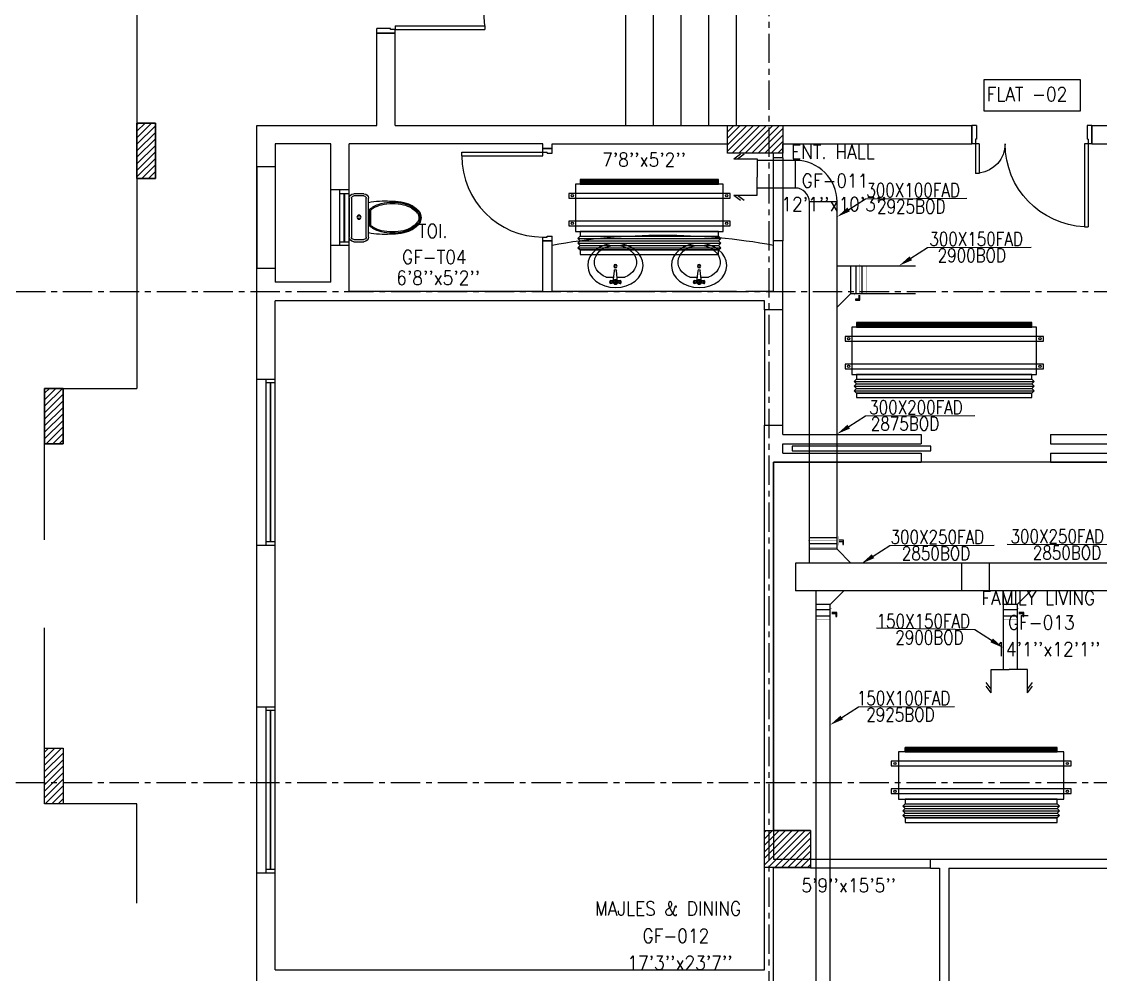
# Model space of a CAD drawing. Header units: millimetres. Extents: x -1288794 to 2153086, y -2701644 to -1335282.
# Drawn here: x 1378306 to 1389998, y -1502769 to -1492444 of the extents above; entities that cross this region are included whole.
import ezdxf

# ---------------------------------------------------------------- set-up
doc = ezdxf.new("R2010")
doc.units = ezdxf.units.MM
doc.header["$LTSCALE"] = 100
doc.linetypes.add('CENTER', pattern=[50.8, 31.75, -6.35, 6.35, -6.35])
doc.linetypes.add('DASHED2', pattern=[9.525, 6.35, -3.175])
for name, color, linetype in [('A-ANNO-TEXT', 8, 'Continuous'), ('A-DOOR', 4, 'Continuous'), ('A-FLOR-OVHD', 4, 'DASHED2'), ('A-FLOR-PFIX', 8, 'Continuous'), ('A-FLOR-SPCL', 8, 'Continuous'), ('A-GLAZ', 5, 'Continuous'), ('A-GRID', 253, 'CENTER'), ('A-WALL-FULL', 8, 'Continuous'), ('AC- VD', 5, 'Continuous'), ('AC-FAD', 6, 'Continuous'), ('AC-FAD TEXT', 6, 'Continuous'), ('FCU-AC', 160, 'Continuous'), ('L1-E014-C22-VAC (08-08-2010)$0$ETA-AC-DAMPER', 4, 'Continuous'), ('S-COL- HACT.', 9, 'Continuous'), ('S-COL.', 8, 'Continuous')]:
    doc.layers.add(name, color=color, linetype=linetype)
doc.styles.add('ROMANS', font='romans.shx', dxfattribs={"width": 0.8})
doc.styles.add('SIMPLEX', font='simplex.shx', dxfattribs={"width": 0.8})
pattern_1 = [(45, (2502910.96, -1109556.65), (-35.355339, 35.355339), [])]
pattern_2 = [(45, (1623450.965, -1509993.415), (-35.355339, 35.355339), [])]

# ---------------------------------------------------------------- blocks, each defined once
blk = doc.blocks.new('D-200-DOUBLE')
for p, q in [((40, 200), (40, 1170)), ((40, 1170), (80, 1170)), ((80, 200), (80, 1170)), ((1920, 200), (1920, 1170)), ((1920, 1170), (1960, 1170)), ((1960, 200), (1960, 1170)), ((80, 200), (0, 200)), ((0, 200), (0, 0)), ((40, 200), (40, 148)), ((40, 148), (50, 148)), ((50, 148), (50, 0)), ((1920, 200), (1960, 200)), ((1950, 148), (1950, 0)), ((1960, 148), (1950, 148)), ((2000, 200), (1960, 200)), ((1960, 200), (1960, 148)), ((2000, 200), (2000, 0)), ((50, 0), (0, 0)), ((2000, 0), (1950, 0))]:
    blk.add_line(p, q)
at = {"linetype": 'Continuous'}
for centre, start, end in [((73, 242), 357.4314, 89.5378), ((1927, 242), 90.4622, 182.5686)]:
    blk.add_arc(centre, 928, start, end, dxfattribs=at)
blk = doc.blocks.new('W-180')
for p, q in [((1800, 100), (0, 100)), ((1800, 0), (0, 0)), ((40, 0), (40, 100)), ((1760, 100), (1760, 0))]:
    blk.add_line(p, q)
at = {"linetype": 'Continuous'}
for p, q in [((1760, 53), (40, 53)), ((1760, 47), (40, 47))]:
    blk.add_line(p, q, dxfattribs=at)
blk = doc.blocks.new('D-130-R')
for p, q in [((1220, 200), (1220, 1100)), ((1220, 1100), (1260, 1100)), ((1260, 200), (1260, 1100)), ((80, 520), (40, 520)), ((40, 200), (40, 520)), ((80, 200), (80, 520)), ((0, 0), (0, 200)), ((80, 200), (0, 200)), ((40, 150), (40, 200)), ((50, 150), (40, 150)), ((50, 0), (50, 150)), ((1300, 200), (1220, 200)), ((1260, 150), (1250, 150)), ((1250, 0), (1250, 150)), ((1260, 150), (1260, 200)), ((1300, 0), (1300, 200)), ((50, 0), (0, 0)), ((1300, 0), (1250, 0))]:
    blk.add_line(p, q)
for centre, radius, start, end in [((1260, 200), 900, 92.5473, 180), ((40, 200), 320, 0, 82.8192)]:
    blk.add_arc(centre, radius, start, end)
blk = doc.blocks.new('D-100-R1')
for p, q in [((-80, 980), (-80, 100)), ((-80, 980), (-40, 980)), ((-40, 980), (-40, 55)), ((-1000, 100), (-1000, 0)), ((-1000, 100), (-960, 100)), ((-960, 100), (-960, 55)), ((-960, 55), (-950, 55)), ((-950, 55), (-950, 0)), ((-80, 100), (0, 100)), ((-50, 55), (-50, 0)), ((-50, 55), (-40, 55)), ((-50, 0), (0, 0)), ((0, 100), (0, 0)), ((-1000, 0), (-950, 0))]:
    blk.add_line(p, q)
at = {"linetype": 'Continuous'}
blk.add_arc((-80, 100), 880, 90, 180, dxfattribs=at)
blk = doc.blocks.new('WC-1')
for p, q in [((-210, 0), (210, 0)), ((-260, -160), (-260, -50)), ((-235, -160), (-235, -50)), ((-210, -25), (210, -25)), ((235, -50), (235, -160)), ((260, -50), (260, -160)), ((210, -185), (-210, -185)), ((210, -210), (-210, -210)), ((91, -223), (-91, -223)), ((86, -235), (-86, -235))]:
    blk.add_line(p, q)
for radius in [22.1, 17.1]:
    blk.add_circle((-6, -107), radius)
for centre, radius, start, end in [((-210, -50), 50, 90, 180), ((-210, -50), 25, 90, 180), ((210, -50), 50, 360, 90), ((210, -50), 25, 360, 90), ((-210, -160), 50, 180, 270), ((-210, -160), 25, 180, 270), ((722, -383), 904, 168.9529, 184.0632), ((69, -365), 214, 138.4152, 149.8586), ((-69, -365), 214, 30.1414, 41.5848), ((210, -160), 25, 270, 360), ((210, -160), 50, 270, 360), ((352, -470), 520, 166.4766, 180), ((178, -428), 341, 149.8586, 166.4766), ((178, -428), 328, 149.8586, 166.4766), ((69, -365), 201, 139.9943, 149.8586), ((-69, -365), 201, 30.1414, 40.0057), ((-178, -428), 328, 13.5234, 30.1414), ((-178, -428), 341, 13.5234, 30.1414), ((-352, -470), 520, 360, 13.5234), ((352, -470), 532, 177.5541, 180), ((352, -470), 507, 166.4766, 180), ((-352, -470), 507, 360, 13.5234), ((-352, -470), 532, 360, 2.4459), ((352, -470), 532, 180, 193.5234), ((352, -470), 520, 180, 193.5234), ((352, -470), 507, 180, 193.5234), ((-352, -470), 507, 346.4766, 360), ((-352, -470), 520, 346.4766, 360), ((-352, -470), 532, 346.4766, 360), ((178, -512), 353, 193.5234, 210.1414), ((178, -512), 341, 193.5234, 210.1414), ((178, -512), 328, 193.5234, 210.1414), ((69, -575), 226, 210.1414, 234.4972), ((69, -575), 214, 210.1414, 234.4972), ((69, -575), 201, 210.1414, 234.4972), ((-69, -575), 201, 305.5028, 329.8586), ((-69, -575), 214, 305.5028, 329.8586), ((-69, -575), 226, 305.5028, 329.8586), ((-178, -512), 328, 329.8586, 346.4766), ((-178, -512), 341, 329.8586, 346.4766), ((-178, -512), 353, 329.8586, 346.4766), ((0, -672), 108, 234.4972, 270), ((0, -672), 95.9, 234.4972, 270), ((0, -672), 83.4, 234.4972, 270), ((0, -672), 83.4, 270, 305.5028), ((0, -672), 95.9, 270, 305.5028), ((0, -672), 108, 270, 305.5028)]:
    blk.add_arc(centre, radius, start, end)
at = {"linetype": 'Continuous', "ltscale": 50}
blk.add_arc((-722, -383), 904, 355.9368, 11.0471, dxfattribs=at)
blk = doc.blocks.new('LAV-2')
for p, q in [((-21, 393), (-55, 399)), ((-21, 369), (-55, 363)), ((-24, 385), (-49, 381)), ((-24, 377), (-49, 381)), ((-25, 381), (-13, 258)), ((-19, 381), (17, 381)), ((-1, 363), (-1, 399)), ((23, 381), (11, 257)), ((53, 399), (20, 393)), ((53, 363), (20, 369)), ((47, 381), (23, 385)), ((47, 381), (23, 376)), ((-102, 330), (-23, 330)), ((21, 329), (101, 329))]:
    blk.add_line(p, q)
for centre, radius in [((-1, 381), 24), ((-1, 381), 18), ((-1, 209), 18), ((-1, 209), 13.2)]:
    blk.add_circle(centre, radius)
blk.add_arc((-1, 257), 12, 179.8053, 359.8053)
for centre, major_axis, ratio in [((-1, 202), (-300, 1), 0.8), ((53, 381), (0.1, 18), 0.333333)]:
    blk.add_ellipse(centre, major_axis=major_axis, ratio=ratio)
at = {"extrusion": (0, 0, -1)}
blk.add_ellipse((-55, 381), major_axis=(0.1, 18), ratio=0.333333, dxfattribs=at)
blk.add_ellipse((-1, 166), major_axis=(-228, 1), ratio=0.8, start_param=5.174, end_param=10.533963)
for points, knots in [([(-55, 365), (-55, 366), (-55, 366), (-55, 366), (-55, 366), (-56, 367), (-56, 368), (-57, 370), (-57, 371), (-58, 374), (-58, 375), (-58, 379), (-58, 381), (-58, 386), (-58, 388), (-57, 392), (-57, 393), (-56, 394), (-56, 395), (-55, 396), (-55, 396), (-55, 396), (-55, 397), (-55, 397)], [3.378318, 3.378318, 3.378318, 3.378318, 3.519844, 3.519844, 3.66137, 3.66137, 3.925951, 3.925951, 4.190531, 4.190531, 4.455112, 4.455112, 4.86737, 4.86737, 5.279628, 5.279628, 5.565785, 5.565785, 5.785568, 5.785568, 5.957, 5.957, 6.04646, 6.04646, 6.04646, 6.04646]), ([(-55, 397), (-55, 397), (-54, 396), (-54, 396), (-54, 396), (-53, 395), (-53, 394), (-52, 392), (-52, 391), (-52, 388), (-51, 387), (-51, 383), (-51, 381), (-51, 376), (-52, 374), (-52, 370), (-53, 369), (-53, 368), (-54, 367), (-54, 366), (-54, 366), (-55, 366), (-55, 365), (-55, 365)], [0.236726, 0.236726, 0.236726, 0.236726, 0.378252, 0.378252, 0.519778, 0.519778, 0.784358, 0.784358, 1.048939, 1.048939, 1.313519, 1.313519, 1.725777, 1.725777, 2.138035, 2.138035, 2.424192, 2.424192, 2.643976, 2.643976, 2.815407, 2.815407, 2.904867, 2.904867, 2.904867, 2.904867]), ([(53, 396), (53, 396), (53, 396), (53, 396), (53, 395), (52, 394), (52, 394), (51, 392), (51, 390), (50, 388), (50, 386), (50, 383), (50, 380), (50, 376), (50, 373), (51, 370), (51, 369), (52, 367), (52, 367), (53, 366), (53, 365), (53, 365), (53, 365), (53, 365)], [0.236726, 0.236726, 0.236726, 0.236726, 0.378252, 0.378252, 0.519778, 0.519778, 0.784358, 0.784358, 1.048939, 1.048939, 1.313519, 1.313519, 1.725777, 1.725777, 2.138035, 2.138035, 2.424192, 2.424192, 2.643976, 2.643976, 2.815407, 2.815407, 2.904867, 2.904867, 2.904867, 2.904867]), ([(53, 365), (53, 365), (53, 365), (54, 366), (54, 366), (55, 367), (55, 368), (56, 370), (56, 371), (56, 373), (57, 375), (57, 379), (57, 381), (57, 386), (56, 388), (56, 391), (55, 392), (55, 394), (54, 395), (54, 396), (54, 396), (54, 396), (53, 396), (53, 396)], [3.378318, 3.378318, 3.378318, 3.378318, 3.519844, 3.519844, 3.66137, 3.66137, 3.925951, 3.925951, 4.190531, 4.190531, 4.455112, 4.455112, 4.86737, 4.86737, 5.279628, 5.279628, 5.565785, 5.565785, 5.785568, 5.785568, 5.957, 5.957, 6.04646, 6.04646, 6.04646, 6.04646])]:
    blk.add_open_spline(points, degree=3, knots=knots)
blk = doc.blocks.new('W-60')
for p, q in [((600, 100), (0, 100)), ((600, 0), (0, 0)), ((40, 0), (40, 100)), ((560, 100), (560, 0))]:
    blk.add_line(p, q)
at = {"linetype": 'Continuous'}
for p, q in [((560, 53), (40, 53)), ((560, 47), (40, 47))]:
    blk.add_line(p, q, dxfattribs=at)
blk = doc.blocks.new('fcu 3.5 tr')
at = {"layer": 'FCU-AC'}
h = blk.add_hatch(dxfattribs=at)
h.set_pattern_fill('NET', color=3)
h.paths.add_polyline_path([(100970, -1580238), (99070, -1580238), (99070, -1580288), (100970, -1580288)])
for p, q in [((99045, -1579550), (99070, -1579525)), ((100970, -1579525), (99070, -1579525)), ((100995, -1579550), (100970, -1579525)), ((100995, -1579550), (99045, -1579550)), ((99045, -1579550), (99070, -1579575)), ((99045, -1579600), (99070, -1579575)), ((100995, -1579600), (99045, -1579600)), ((99045, -1579600), (99070, -1579625)), ((99045, -1579650), (99070, -1579625)), ((100995, -1579650), (99045, -1579650)), ((99045, -1579650), (99070, -1579675)), ((100970, -1579575), (99070, -1579575)), ((100970, -1579575), (99070, -1579575)), ((100970, -1579625), (99070, -1579625)), ((100970, -1579625), (99070, -1579625)), ((100995, -1579550), (100970, -1579575)), ((100995, -1579600), (100970, -1579575)), ((100995, -1579600), (100970, -1579625)), ((100995, -1579650), (100970, -1579625)), ((100995, -1579650), (100970, -1579675))]:
    blk.add_line(p, q, dxfattribs=at)
at = {"layer": 'FCU-AC', "color": 1}
for p, q in [((100970, -1579475), (99070, -1579475)), ((99070, -1579475), (99070, -1579525)), ((99070, -1579525), (100970, -1579525)), ((100970, -1579525), (100970, -1579475)), ((100970, -1579675), (99070, -1579675)), ((99070, -1579675), (99070, -1579725)), ((99070, -1579725), (100970, -1579725)), ((100970, -1579725), (100970, -1579675))]:
    blk.add_line(p, q, dxfattribs=at)
at = {"layer": 'FCU-AC'}
blk.add_lwpolyline([(99020, -1580238), (101020, -1580238), (101020, -1579725), (99020, -1579725)], close=True, dxfattribs=at)
at = {"layer": 'FCU-AC', "color": 6}
for points in [[(98945, -1579838), (101095, -1579838), (101095, -1579788), (98945, -1579788)], [(98945, -1580138), (101095, -1580138), (101095, -1580088), (98945, -1580088)]]:
    blk.add_lwpolyline(points, close=True, dxfattribs=at)
at = {"layer": 'FCU-AC', "color": 3}
blk.add_lwpolyline([(99070, -1580288), (100970, -1580288), (100970, -1580238), (99070, -1580238)], close=True, dxfattribs=at)
at = {"layer": 'FCU-AC', "color": 6}
for centre in [(98982, -1579813), (101057, -1579813), (98982, -1580113), (101057, -1580113)]:
    blk.add_circle(centre, 12.5, dxfattribs=at)
blk = doc.blocks.new('fcu 3 tr')
h = blk.add_hatch()
h.set_pattern_fill('NET', color=3)
h.paths.add_polyline_path([(86304, -1585367), (84654, -1585367), (84654, -1585417), (86304, -1585417)])
at = {"layer": 'FCU-AC'}
for p, q in [((84654, -1584654), (84629, -1584679)), ((86329, -1584679), (84629, -1584679)), ((84654, -1584704), (84629, -1584679)), ((86304, -1584654), (84654, -1584654)), ((86304, -1584654), (86329, -1584679)), ((86304, -1584704), (86329, -1584679)), ((84654, -1584704), (84629, -1584729)), ((86329, -1584729), (84629, -1584729)), ((84654, -1584754), (84629, -1584729)), ((84654, -1584754), (84629, -1584779)), ((86329, -1584779), (84629, -1584779)), ((84654, -1584804), (84629, -1584779)), ((86304, -1584704), (84654, -1584704)), ((86304, -1584704), (84654, -1584704)), ((86304, -1584754), (84654, -1584754)), ((86304, -1584754), (84654, -1584754)), ((86304, -1584704), (86329, -1584729)), ((86304, -1584754), (86329, -1584729)), ((86304, -1584754), (86329, -1584779)), ((86304, -1584804), (86329, -1584779))]:
    blk.add_line(p, q, dxfattribs=at)
at = {"layer": 'FCU-AC', "color": 1}
for p, q in [((86304, -1584604), (84654, -1584604)), ((84654, -1584604), (84654, -1584654)), ((84654, -1584654), (86304, -1584654)), ((86304, -1584654), (86304, -1584604)), ((86304, -1584804), (84654, -1584804)), ((84654, -1584804), (84654, -1584854)), ((84654, -1584854), (86304, -1584854)), ((86304, -1584854), (86304, -1584804))]:
    blk.add_line(p, q, dxfattribs=at)
at = {"layer": 'FCU-AC', "color": 6}
for points in [[(84504, -1584967), (86454, -1584967), (86454, -1584917), (84504, -1584917)], [(84504, -1585267), (86454, -1585267), (86454, -1585217), (84504, -1585217)]]:
    blk.add_lwpolyline(points, close=True, dxfattribs=at)
at = {"layer": 'FCU-AC'}
blk.add_lwpolyline([(84584, -1585367), (86374, -1585367), (86374, -1584854), (84584, -1584854)], close=True, dxfattribs=at)
at = {"layer": 'FCU-AC', "color": 3}
blk.add_lwpolyline([(84654, -1585417), (86304, -1585417), (86304, -1585367), (84654, -1585367)], close=True, dxfattribs=at)
at = {"layer": 'FCU-AC', "color": 6}
for centre in [(84544, -1584942), (86414, -1584942), (84544, -1585242), (86414, -1585242)]:
    blk.add_circle(centre, 12.5, dxfattribs=at)
blk = doc.blocks.new('fcu 2.5 tr')
h = blk.add_hatch()
h.set_pattern_fill('NET', color=3)
h.paths.add_polyline_path([(83172, -1587743), (81672, -1587743), (81672, -1587793), (83172, -1587793)])
at = {"layer": 'FCU-AC', "color": 1}
for p, q in [((83172, -1586980), (81672, -1586980)), ((81672, -1586980), (81672, -1587030)), ((83172, -1587030), (83172, -1586980)), ((81672, -1587030), (83172, -1587030)), ((83172, -1587180), (81672, -1587180)), ((81672, -1587180), (81672, -1587230)), ((81672, -1587230), (83172, -1587230)), ((83172, -1587230), (83172, -1587180))]:
    blk.add_line(p, q, dxfattribs=at)
at = {"layer": 'FCU-AC'}
for p, q in [((81672, -1587030), (81647, -1587055)), ((83197, -1587055), (81647, -1587055)), ((81672, -1587080), (81647, -1587055)), ((81672, -1587080), (81647, -1587105)), ((83197, -1587105), (81647, -1587105)), ((81672, -1587130), (81647, -1587105)), ((81672, -1587130), (81647, -1587155)), ((83172, -1587030), (81672, -1587030)), ((83172, -1587080), (81672, -1587080)), ((83172, -1587080), (81672, -1587080)), ((83172, -1587130), (81672, -1587130)), ((83172, -1587130), (81672, -1587130)), ((83197, -1587055), (83172, -1587030)), ((83197, -1587055), (83172, -1587080)), ((83197, -1587105), (83172, -1587080)), ((83197, -1587105), (83172, -1587130)), ((83197, -1587155), (83172, -1587130)), ((83197, -1587155), (81647, -1587155)), ((81672, -1587180), (81647, -1587155)), ((83197, -1587155), (83172, -1587180))]:
    blk.add_line(p, q, dxfattribs=at)
blk.add_lwpolyline([(81622, -1587743), (83222, -1587743), (83222, -1587230), (81622, -1587230)], close=True, dxfattribs=at)
at = {"layer": 'FCU-AC', "color": 6}
for points in [[(81547, -1587343), (83297, -1587343), (83297, -1587293), (81547, -1587293)], [(81547, -1587643), (83297, -1587643), (83297, -1587593), (81547, -1587593)]]:
    blk.add_lwpolyline(points, close=True, dxfattribs=at)
at = {"layer": 'FCU-AC', "color": 3}
blk.add_lwpolyline([(81672, -1587793), (83172, -1587793), (83172, -1587743), (81672, -1587743)], close=True, dxfattribs=at)
at = {"layer": 'FCU-AC', "color": 6}
for centre in [(81584, -1587318), (83259, -1587318), (81584, -1587618), (83259, -1587618)]:
    blk.add_circle(centre, 12.5, dxfattribs=at)
blk = doc.blocks.new('*U266')
at = {"layer": 'L1-E014-C22-VAC (08-08-2010)$0$ETA-AC-DAMPER', "color": 5}
for p, q in [((-33, 0), (-33, 300)), ((33, 0), (33, 300))]:
    blk.add_line(p, q, dxfattribs=at)
for points, const_width in [([(-91, 300), (91, 300)], 1.82), ([(0, 0), (0, 314)], 1.5), ([(-91, 0), (91, 0)], 1.82), ([(-48, 0), (-48, -20), (48, -20), (48, 0)], 1.5)]:
    blk.add_lwpolyline(points, dxfattribs=dict(at, const_width=const_width))
at = {"layer": 'L1-E014-C22-VAC (08-08-2010)$0$ETA-AC-DAMPER', "color": 5, "const_width": 1.82}
blk.add_lwpolyline([(75, 300), (75, 0), (-75, 0), (-75, 300)], close=True, dxfattribs=at)
at = {"layer": 'L1-E014-C22-VAC (08-08-2010)$0$ETA-AC-DAMPER', "color": 5}
blk.add_lwpolyline([(6, -20), (6, -62), (40, -62), (40, -72), (-6, -72), (-6, -20)], dxfattribs=at)
blk = doc.blocks.new('*U710')
at = {"layer": 'L1-E014-C22-VAC (08-08-2010)$0$ETA-AC-DAMPER', "color": 5}
for p, q in [((-33, 0), (-33, 150)), ((33, 0), (33, 150))]:
    blk.add_line(p, q, dxfattribs=at)
for points, const_width in [([(-91, 150), (91, 150)], 1.82), ([(0, 0), (0, 164)], 1.5), ([(-91, 0), (91, 0)], 1.82), ([(-48, 0), (-48, -20), (48, -20), (48, 0)], 1.5)]:
    blk.add_lwpolyline(points, dxfattribs=dict(at, const_width=const_width))
at = {"layer": 'L1-E014-C22-VAC (08-08-2010)$0$ETA-AC-DAMPER', "color": 5, "const_width": 1.82}
blk.add_lwpolyline([(75, 150), (75, 0), (-75, 0), (-75, 150)], close=True, dxfattribs=at)
at = {"layer": 'L1-E014-C22-VAC (08-08-2010)$0$ETA-AC-DAMPER', "color": 5}
blk.add_lwpolyline([(6, -20), (6, -62), (40, -62), (40, -72), (-6, -72), (-6, -20)], dxfattribs=at)
blk = doc.blocks.new('FAD OUTLET')
at = {"layer": 'AC-FAD'}
for p, q in [((-253, 196), (-182, 251)), ((-212, 196), (-141, 251)), ((-253, 196), (0, 196)), ((0, 196), (0, 0)), ((0, -196), (0, 0)), ((-253, -196), (0, -196)), ((-253, -196), (-182, -251)), ((-212, -196), (-141, -251))]:
    blk.add_line(p, q, dxfattribs=at)

msp = doc.modelspace()

# ---------------------------------------------------------------- hatches: boundary and pattern name
at = {"layer": 'S-COL- HACT.', "linetype": 'Continuous', "ltscale": 3}
h = msp.add_hatch(dxfattribs=at)
h.set_pattern_fill('ANSI31', color=256, scale=400, style=0)
h.set_pattern_definition(pattern_1)
h.paths.add_polyline_path([(1379555.8, -1493543.6), (1379555.8, -1494143.6), (1379755.8, -1494143.6), (1379755.8, -1493543.6)])
h = msp.add_hatch(dxfattribs=at)
h.set_pattern_fill('ANSI31', color=256, scale=400, style=0)
h.set_pattern_definition(pattern_2)
h.paths.add_polyline_path([(1386555.8, -1493568.6), (1385955.8, -1493568.6), (1385955.8, -1493868.6), (1386555.8, -1493868.6)])
h = msp.add_hatch(dxfattribs=at)
h.set_pattern_fill('ANSI31', color=256, scale=400, style=0)
h.set_pattern_definition(pattern_1)
h.paths.add_polyline_path([(1378555.8, -1496418.6), (1378555.8, -1497018.6), (1378755.8, -1497018.6), (1378755.8, -1496418.6)])
h = msp.add_hatch(dxfattribs=at)
h.set_pattern_fill('ANSI31', color=256, scale=400, style=0)
h.set_pattern_definition(pattern_1)
h.paths.add_polyline_path([(1378555.8, -1500918.6), (1378555.8, -1500318.6), (1378755.8, -1500318.6), (1378755.8, -1500918.6)])
h = msp.add_hatch(dxfattribs=at)
h.set_pattern_fill('ANSI31', color=256, scale=400, style=0)
h.set_pattern_definition(pattern_2)
h.paths.add_polyline_path([(1386855.8, -1501208.6), (1386355.8, -1501208.6), (1386355.8, -1501608.6), (1386855.8, -1501608.6)])

# ---------------------------------------------------------------- linework, layer by layer
at = {"layer": 'A-ANNO-TEXT', "color": 5}
msp.add_lwpolyline([(1388736.8, -1493070.7), (1389779.1, -1493070.7), (1389779.1, -1493413.2), (1388736.8, -1493413.2)], close=True, dxfattribs=at)
at = {"layer": 'A-DOOR', "ltscale": 3}
msp.add_lwpolyline([(1386658.7, -1497043.6), (1386658.7, -1497093.6), (1388158.7, -1497093.6), (1388158.7, -1497043.6), (1386658.7, -1497043.6)], dxfattribs=at)
at = {"layer": 'A-FLOR-OVHD', "linetype": 'Continuous', "ltscale": 3}
for p, q in [((1379555.8, -1486718.6), (1379555.8, -1496418.6)), ((1379555.8, -1486718.6), (1379555.8, -1496418.6)), ((1386455.8, -1494818.6), (1386455.8, -1493918.6)), ((1386555.8, -1493918.6), (1386555.8, -1494818.6)), ((1386355.8, -1495568.6), (1386355.8, -1496818.6)), ((1386555.8, -1496818.6), (1386555.8, -1495568.6)), ((1378555.8, -1496418.6), (1379555.8, -1496418.6)), ((1378555.8, -1496418.6), (1379555.8, -1496418.6)), ((1386855.8, -1501518.6), (1388155.8, -1501518.6)), ((1388155.8, -1501618.6), (1386855.8, -1501618.6))]:
    msp.add_line(p, q, dxfattribs=at)
at = {"layer": 'A-FLOR-OVHD', "ltscale": 3}
msp.add_lwpolyline([(1406555.8, -1509268.6), (1406555.8, -1510568.6), (1393755.8, -1510568.6), (1393755.8, -1509268.6), (1392455.8, -1509268.6), (1392455.8, -1510568.6), (1388155.8, -1510568.6), (1388155.8, -1510168.6), (1386555.8, -1510168.6), (1386555.8, -1510568.6), (1379555.8, -1510568.6), (1379555.8, -1500918.6), (1378555.8, -1500918.6), (1378555.8, -1496418.6)], dxfattribs=at)
msp.add_lwpolyline([(1406555.8, -1509268.6), (1406555.8, -1510568.6), (1393755.8, -1510568.6), (1393755.8, -1509268.6), (1392455.8, -1509268.6), (1392455.8, -1510568.6), (1388155.8, -1510568.6), (1388155.8, -1510168.6), (1386555.8, -1510168.6), (1386555.8, -1510568.6), (1379555.8, -1510568.6), (1379555.8, -1500918.6), (1378555.8, -1500918.6), (1378555.8, -1496418.6)], dxfattribs=at)
at = {"layer": 'A-FLOR-SPCL', "ltscale": 3}
for p, q in [((1384855.8, -1493568.6), (1384855.8, -1491568.6)), ((1385155.8, -1493568.6), (1385155.8, -1491568.6)), ((1385455.8, -1493568.6), (1385455.8, -1491568.6)), ((1385755.8, -1493568.6), (1385755.8, -1491568.6)), ((1386055.8, -1493568.6), (1386055.8, -1491568.6))]:
    msp.add_line(p, q, dxfattribs=at)
msp.add_lwpolyline([(1390155.8, -1497218.6), (1386455.8, -1497218.6), (1386455.8, -1501521.3), (1390155.8, -1501521.3)], close=True, dxfattribs=at)
msp.add_arc((1385255.8, -1501493), 6732.1, 79.7322, 100.2678, dxfattribs=at)
at = {"layer": 'A-GLAZ', "ltscale": 3}
for p, q in [((1380855.8, -1494018.6), (1380855.8, -1495118.6)), ((1381055.8, -1494018.6), (1381055.8, -1495118.6)), ((1381655.8, -1494868.6), (1381655.8, -1494268.6)), ((1380855.8, -1498118.6), (1380855.8, -1496318.6)), ((1380855.8, -1501668.6), (1380855.8, -1499868.6))]:
    msp.add_line(p, q, dxfattribs=at)
at = {"layer": 'A-GRID', "ltscale": 0.1}
for p, q in [((1386405.8, -1465142.6), (1386405.8, -1513277)), ((1369102.4, -1495368.6), (1412642, -1495368.6)), ((1369100, -1500687.6), (1412639.6, -1500687.6))]:
    msp.add_line(p, q, dxfattribs=at)
at = {"layer": 'A-WALL-FULL', "ltscale": 3}
for p, q in [((1382155.8, -1493568.6), (1382155.8, -1492568.6)), ((1382155.8, -1492568.6), (1382355.8, -1492568.6)), ((1382155.8, -1493568.6), (1382155.8, -1492568.6)), ((1382155.8, -1492568.6), (1382355.8, -1492568.6)), ((1382355.8, -1493568.6), (1382355.8, -1492568.6)), ((1382355.8, -1493568.6), (1382355.8, -1492568.6)), ((1379555.8, -1494143.6, 0), (1379555.8, -1493543.6, 0)), ((1379555.8, -1493543.6, 0), (1379755.8, -1493543.6, 0)), ((1379755.8, -1493543.6, 0), (1379755.8, -1494143.6, 0)), ((1380855.8, -1496318.6), (1380855.8, -1493568.6)), ((1380855.8, -1493568.6), (1382155.8, -1493568.6)), ((1380855.8, -1494018.6), (1380855.8, -1493568.6)), ((1382355.8, -1493568.6), (1385955.8, -1493568.6)), ((1386555.8, -1493568.6), (1388605.8, -1493568.6)), ((1388605.8, -1493768.6), (1388605.8, -1493568.6)), ((1389905.8, -1493568.6), (1392130.8, -1493568.6)), ((1389905.8, -1493768.6), (1389905.8, -1493568.6)), ((1381055.8, -1493768.6), (1381055.8, -1494018.6)), ((1381655.8, -1493768.6), (1381055.8, -1493768.6)), ((1381655.8, -1494268.6), (1381655.8, -1493768.6)), ((1383955.8, -1493768.6), (1381855.8, -1493768.6)), ((1381855.8, -1494268.6), (1381855.8, -1493768.6)), ((1383955.8, -1493818.6), (1383955.8, -1493768.6)), ((1384055.8, -1493818.6), (1383955.8, -1493818.6)), ((1384055.8, -1493818.6), (1384055.8, -1493768.6)), ((1384055.8, -1493768.6), (1385955.8, -1493768.6)), ((1386555.8, -1493768.6), (1388605.8, -1493768.6)), ((1386555.8, -1493918.6), (1386555.8, -1493768.6)), ((1389905.8, -1493768.6), (1390155.8, -1493768.6)), ((1386555.8, -1493918.6), (1386455.8, -1493918.6)), ((1381055.8, -1494018.6), (1380855.8, -1494018.6)), ((1379755.8, -1494143.6, 0), (1379555.8, -1494143.6, 0)), ((1381855.8, -1494268.6), (1381655.8, -1494268.6)), ((1381855.8, -1494868.6), (1381655.8, -1494868.6)), ((1381655.8, -1495268.6), (1381655.8, -1494868.6)), ((1381855.8, -1495368.6), (1381855.8, -1494868.6)), ((1383955.8, -1495368.6), (1383955.8, -1494818.6)), ((1384055.8, -1494818.6), (1383955.8, -1494818.6)), ((1384055.8, -1495368.6), (1384055.8, -1494818.6)), ((1386555.8, -1494818.6), (1386455.8, -1494818.6)), ((1386455.8, -1495368.6), (1386455.8, -1494818.6)), ((1386555.8, -1495568.6), (1386555.8, -1494818.6)), ((1381055.8, -1495118.6), (1380855.8, -1495118.6)), ((1381055.8, -1495118.6), (1381055.8, -1495268.6)), ((1381655.8, -1495268.6), (1381055.8, -1495268.6)), ((1381055.8, -1496318.6), (1381055.8, -1495468.6)), ((1386355.8, -1495468.6), (1381055.8, -1495468.6)), ((1383955.8, -1495368.6), (1381855.8, -1495368.6)), ((1386055.8, -1495368.6), (1384055.8, -1495368.6)), ((1386455.8, -1495368.6), (1386155.8, -1495368.6)), ((1386355.8, -1495568.6), (1386355.8, -1495468.6)), ((1386555.8, -1495568.6), (1386355.8, -1495568.6)), ((1380855.8, -1496318.6), (1381055.8, -1496318.6)), ((1378555.8, -1497018.6, 0), (1378555.8, -1496418.6)), ((1378555.8, -1496418.6), (1378755.8, -1496418.6, 0)), ((1378755.8, -1496418.6, 0), (1378755.8, -1497018.6, 0)), ((1386355.8, -1502718.6), (1386355.8, -1496818.6)), ((1386355.8, -1496818.6), (1386555.8, -1496818.6)), ((1386555.8, -1496918.6), (1386555.8, -1496818.6)), ((1386555.8, -1496918.6), (1388055.8, -1496918.6)), ((1388055.8, -1496918.6), (1388055.8, -1497018.6)), ((1389455.8, -1496918.6), (1389455.8, -1497018.6)), ((1389455.8, -1496918.6), (1390155.8, -1496918.6)), ((1378755.8, -1497018.6, 0), (1378555.8, -1497018.6, 0)), ((1386555.8, -1497018.6), (1388055.8, -1497018.6)), ((1386555.8, -1497118.6), (1386555.8, -1497018.6)), ((1389455.8, -1497018.6), (1390155.8, -1497018.6)), ((1386455.8, -1501208.6), (1386455.8, -1497218.6)), ((1386455.8, -1497218.6), (1388055.8, -1497218.6)), ((1386555.8, -1497118.6), (1388055.8, -1497118.6)), ((1388055.8, -1497118.6), (1388055.8, -1497218.6)), ((1389455.8, -1497118.6), (1389455.8, -1497218.6)), ((1389455.8, -1497118.6), (1390155.8, -1497118.6)), ((1389455.8, -1497218.6), (1390255.8, -1497218.6)), ((1380855.8, -1499868.6), (1380855.8, -1498118.6)), ((1380855.8, -1498118.6), (1381055.8, -1498118.6)), ((1381055.8, -1499868.6), (1381055.8, -1498118.6)), ((1380855.8, -1499868.6), (1381055.8, -1499868.6)), ((1378555.8, -1500918.6), (1378555.8, -1500318.6, 0)), ((1378555.8, -1500318.6, 0), (1378755.8, -1500318.6)), ((1378755.8, -1500318.6), (1378755.8, -1500918.6)), ((1378755.8, -1500918.6), (1378555.8, -1500918.6)), ((1388155.8, -1501518.6), (1390155.8, -1501518.6)), ((1388155.8, -1501618.6), (1388155.8, -1501518.6)), ((1386455.8, -1503518.6), (1386455.8, -1501608.6)), ((1388155.8, -1501618.6), (1388105.8, -1501618.6)), ((1388255.8, -1501618.6), (1388255.8, -1503618.6)), ((1388355.8, -1501618.6), (1393755.8, -1501618.6)), ((1388355.8, -1501618.6), (1388355.8, -1503618.6)), ((1380855.8, -1502918.6), (1380855.8, -1501668.6)), ((1380855.8, -1501668.6), (1381055.8, -1501668.6)), ((1381055.8, -1502718.6), (1381055.8, -1501668.6)), ((1381055.8, -1502718.6), (1386355.8, -1502718.6))]:
    msp.add_line(p, q, dxfattribs=at)
at = {"layer": 'A-WALL-FULL', "linetype": 'Continuous', "ltscale": 3}
for p, q in [((1386455.8, -1493918.6), (1386455.8, -1493868.6)), ((1386855.8, -1501208.6), (1386455.8, -1501208.6)), ((1386455.8, -1501608.6), (1386855.8, -1501608.6)), ((1388155.8, -1501618.6), (1388255.8, -1501618.6))]:
    msp.add_line(p, q, dxfattribs=at)
for points in [[(1378555.8, -1496418.6), (1378755.8, -1496418.6), (1378755.8, -1497018.6), (1378555.8, -1497018.6)], [(1378555.8, -1500318.6), (1378755.8, -1500318.6), (1378755.8, -1500918.6), (1378555.8, -1500918.6)]]:
    msp.add_lwpolyline(points, close=True, dxfattribs=at)
at = {"layer": 'AC-FAD'}
for p, q in [((1386693.5, -1493947.2), (1386278.2, -1493947.2)), ((1386693.5, -1494247.2), (1386693.5, -1493947.2)), ((1386693.5, -1494247.2), (1386278.2, -1494247.2)), ((1386843.5, -1498311.1), (1386843.5, -1494397.2)), ((1387143.5, -1494397.2), (1386843.5, -1494397.2)), ((1387143.5, -1498161.1), (1387143.5, -1494397.2)), ((1387143.5, -1495089.1), (1387995.8, -1495089.1)), ((1387293.5, -1495389.1), (1387293.5, -1495089.1)), ((1387143.5, -1495539.1), (1387293.5, -1495389.1)), ((1387293.5, -1495389.1), (1387995.8, -1495389.1)), ((1387143.5, -1498161.1), (1386843.5, -1498161.1)), ((1387293.5, -1498311.1), (1387143.5, -1498161.1)), ((1391570.7, -1498311.1), (1386693.5, -1498311.1)), ((1386693.5, -1498311.1), (1386693.5, -1498611.1)), ((1388495.8, -1498611.1), (1388495.8, -1498311.1)), ((1388795.8, -1498611.1), (1388795.8, -1498311.1)), ((1391420.7, -1498611.1), (1386693.5, -1498611.1)), ((1386918.5, -1502885.4), (1386918.5, -1498611.1)), ((1387218.5, -1498611.1), (1387068.5, -1498761.1)), ((1388945.8, -1498611.1), (1388945.8, -1499463.4)), ((1389245.8, -1498611.1), (1389095.8, -1498761.1)), ((1387068.5, -1498761.1), (1386918.5, -1498761.1)), ((1387068.5, -1502885.4), (1387068.5, -1498761.1)), ((1389095.8, -1498761.1), (1388945.8, -1498761.1)), ((1389095.8, -1498761.1), (1389095.8, -1499463.4))]:
    msp.add_line(p, q, dxfattribs=at)
for radius in [450, 150]:
    msp.add_arc((1386693.5, -1494397.2), radius, 0, 90, dxfattribs=at)
at = {"layer": 'AC-FAD TEXT'}
for points in [[(1387270, -1494479.6), (1387452.1, -1494363.8), (1388551.2, -1494358.8)], [(1387942.5, -1495008.5), (1388124.6, -1494892.7), (1389247.8, -1494887.7)], [(1387270, -1496832.6), (1387452.1, -1496716.8), (1388637.1, -1496711.5)], [(1387533.5, -1498237.2), (1387715.5, -1498121.4), (1388846.3, -1498116.3)], [(1390354.6, -1498230.6), (1390172.5, -1498114.8), (1388987.5, -1498109.5)], [(1388819.2, -1499149.3), (1388637.2, -1499033.4), (1387571.7, -1499015.2)], [(1387195, -1499984.9), (1387377.1, -1499869.1), (1388415.9, -1499864.4)]]:
    msp.add_lwpolyline(points, dxfattribs=at)
for points in [[(1387256.6, -1494458.5), (1387143.5, -1494560.1), (1387283.4, -1494500.7)], [(1387929.1, -1494987.5), (1387816, -1495089.1), (1387956, -1495029.6)], [(1387256.6, -1496811.5), (1387143.5, -1496913.1), (1387283.4, -1496853.7)], [(1387520, -1498216.1), (1387406.9, -1498317.7), (1387546.9, -1498258.3)], [(1388832.7, -1499128.2), (1388945.8, -1499229.8), (1388805.8, -1499170.4)], [(1387181.6, -1499963.8), (1387068.5, -1500065.4), (1387208.4, -1500006)]]:
    msp.add_solid(points, dxfattribs=at)
at = {"layer": 'S-COL.', "linetype": 'Continuous', "ltscale": 3, "elevation": 0}
msp.add_lwpolyline([(1379555.8, -1493543.6), (1379555.8, -1494143.6), (1379755.8, -1494143.6), (1379755.8, -1493543.6)], close=True, dxfattribs=at)
msp.add_lwpolyline([(1379555.8, -1493543.6), (1379555.8, -1494143.6), (1379755.8, -1494143.6), (1379755.8, -1493543.6)], close=True, dxfattribs=at)
at = {"layer": 'S-COL.', "linetype": 'Continuous', "ltscale": 3}
for points in [[(1385955.8, -1493568.6), (1386555.8, -1493568.6), (1386555.8, -1493868.6), (1385955.8, -1493868.6)], [(1378555.8, -1496418.6), (1378555.8, -1497018.6), (1378755.8, -1497018.6), (1378755.8, -1496418.6)], [(1378555.8, -1496418.6), (1378555.8, -1497018.6), (1378755.8, -1497018.6), (1378755.8, -1496418.6)], [(1378555.8, -1496418.6), (1378555.8, -1497018.6), (1378755.8, -1497018.6), (1378755.8, -1496418.6)], [(1378555.8, -1500918.6), (1378555.8, -1500318.6), (1378755.8, -1500318.6), (1378755.8, -1500918.6)], [(1378555.8, -1500918.6), (1378555.8, -1500318.6), (1378755.8, -1500318.6), (1378755.8, -1500918.6)], [(1378555.8, -1500918.6), (1378555.8, -1500318.6), (1378755.8, -1500318.6), (1378755.8, -1500918.6)], [(1386855.8, -1501608.6), (1386355.8, -1501608.6), (1386355.8, -1501208.6), (1386855.8, -1501208.6)]]:
    msp.add_lwpolyline(points, close=True, dxfattribs=at)

# ---------------------------------------------------------------- block references
at = {"layer": 'A-DOOR', "ltscale": 3}
for name, p, rotation in [('D-200-DOUBLE', (1382155.8, -1490568.6), 270), ('D-100-R1', (1384055.8, -1493818.6), 90)]:
    msp.add_blockref(name, p, dxfattribs=dict(at, rotation=rotation))
at = {"layer": 'A-DOOR', "ltscale": 3, "xscale": -1, "rotation": 180}
msp.add_blockref('D-130-R', (1388605.8, -1493568.6), dxfattribs=at)
at = {"layer": 'A-FLOR-PFIX', "ltscale": 3, "xscale": -1}
for name, p, rotation in [('WC-1', (1381855.8, -1494568.6), 90), ('LAV-2', (1384743.1, -1494884.9), 180), ('LAV-2', (1385650, -1494884.9), 180)]:
    msp.add_blockref(name, p, dxfattribs=dict(at, rotation=rotation))
at = {"layer": 'A-GLAZ', "ltscale": 3, "xscale": -1, "rotation": 90}
for name, p in [('W-60', (1381855.8, -1494268.6)), ('W-180', (1381055.8, -1496318.6)), ('W-180', (1381055.8, -1499868.6))]:
    msp.add_blockref(name, p, dxfattribs=at)
at = {"layer": 'AC- VD', "xscale": -1}
msp.add_blockref('*U266', (1387384.2, -1495389.1), dxfattribs=at)
at = {"layer": 'AC- VD', "xscale": -1, "rotation": 90}
for name, p in [('*U266', (1387143.5, -1498070.4)), ('*U710', (1387068.5, -1498851.9)), ('*U710', (1389095.8, -1498851.9))]:
    msp.add_blockref(name, p, dxfattribs=at)
at = {"layer": 'AC-FAD'}
msp.add_blockref('FAD OUTLET', (1386278.2, -1494128.3), dxfattribs=at)
at = {"layer": 'AC-FAD', "rotation": 90}
msp.add_blockref('FAD OUTLET', (1389011, -1499464.9), dxfattribs=at)
at = {"layer": 'FCU-AC', "color": 3, "rotation": 180}
for name, p in [('fcu 2.5 tr', (1467532.7, -3081948.7)), ('fcu 3.5 tr', (1488325.3, -3075993.7)), ('fcu 3 tr', (1474184.4, -3085725.1))]:
    msp.add_blockref(name, p, dxfattribs=at)

# ---------------------------------------------------------------- texts
at = {"layer": 'A-ANNO-TEXT', "color": 5, "style": 'ROMANS', "width": 0.9}
msp.add_text('FLAT -02', height=150, dxfattribs=at).set_placement((1388765.5, -1493305.1))
at = {"layer": 'A-ANNO-TEXT', "style": 'ROMANS', "width": 0.9}
for s, p in [('ENT. HALL', (1386645, -1493929.9)), ("7'8''x5'2''", (1384597.7, -1494015.6)), ('GF-011', (1386760.9, -1494242.2)), ("12'1''x10'3''", (1386540.4, -1494496.6)), ('TOI.', (1382600.9, -1494788.2)), ('GF-T04', (1382429, -1495070)), ("6'8''x5'2''", (1382366, -1495295.7)), ('FAMILY LIVING', (1388709, -1498764.7)), ('GF-013', (1388995.8, -1499030.7)), ("14'1''x12'1''", (1388858.4, -1499318.6)), ("5'9''x15'5''", (1386757.7, -1501878.8)), ('MAJLES & DINING', (1384519.6, -1502129.5)), ('GF-012', (1385035.2, -1502425.6)), ("17'3''x23'7''", (1384871.3, -1502718.6))]:
    msp.add_text(s, height=150, dxfattribs=at).set_placement(p)
at = {"layer": 'AC-FAD TEXT', "style": 'SIMPLEX', "width": 0.8}
for s, p in [('300X100FAD', (1387461.6, -1494345.5)), ('2925BOD', (1387577.7, -1494522.8)), ('300X150FAD', (1388143.8, -1494874.5)), ('2900BOD', (1388234.1, -1495051.8)), ('300X200FAD', (1387492.4, -1496698.6)), ('2875BOD', (1387509.9, -1496875.9)), ('300X250FAD', (1387724, -1498103.1)), ('300X250FAD', (1389023.7, -1498096.6)), ('2850BOD', (1387846.2, -1498280.5)), ('2850BOD', (1389265.6, -1498273.9)), ('150X150FAD', (1387571.7, -1499015.2)), ('2900BOD', (1387775.1, -1499192.5)), ('150X100FAD', (1387358.3, -1499850.9)), ('2925BOD', (1387460.6, -1500028.2))]:
    msp.add_text(s, height=150, dxfattribs=at).set_placement(p)

doc.saveas('drawing.dxf')
